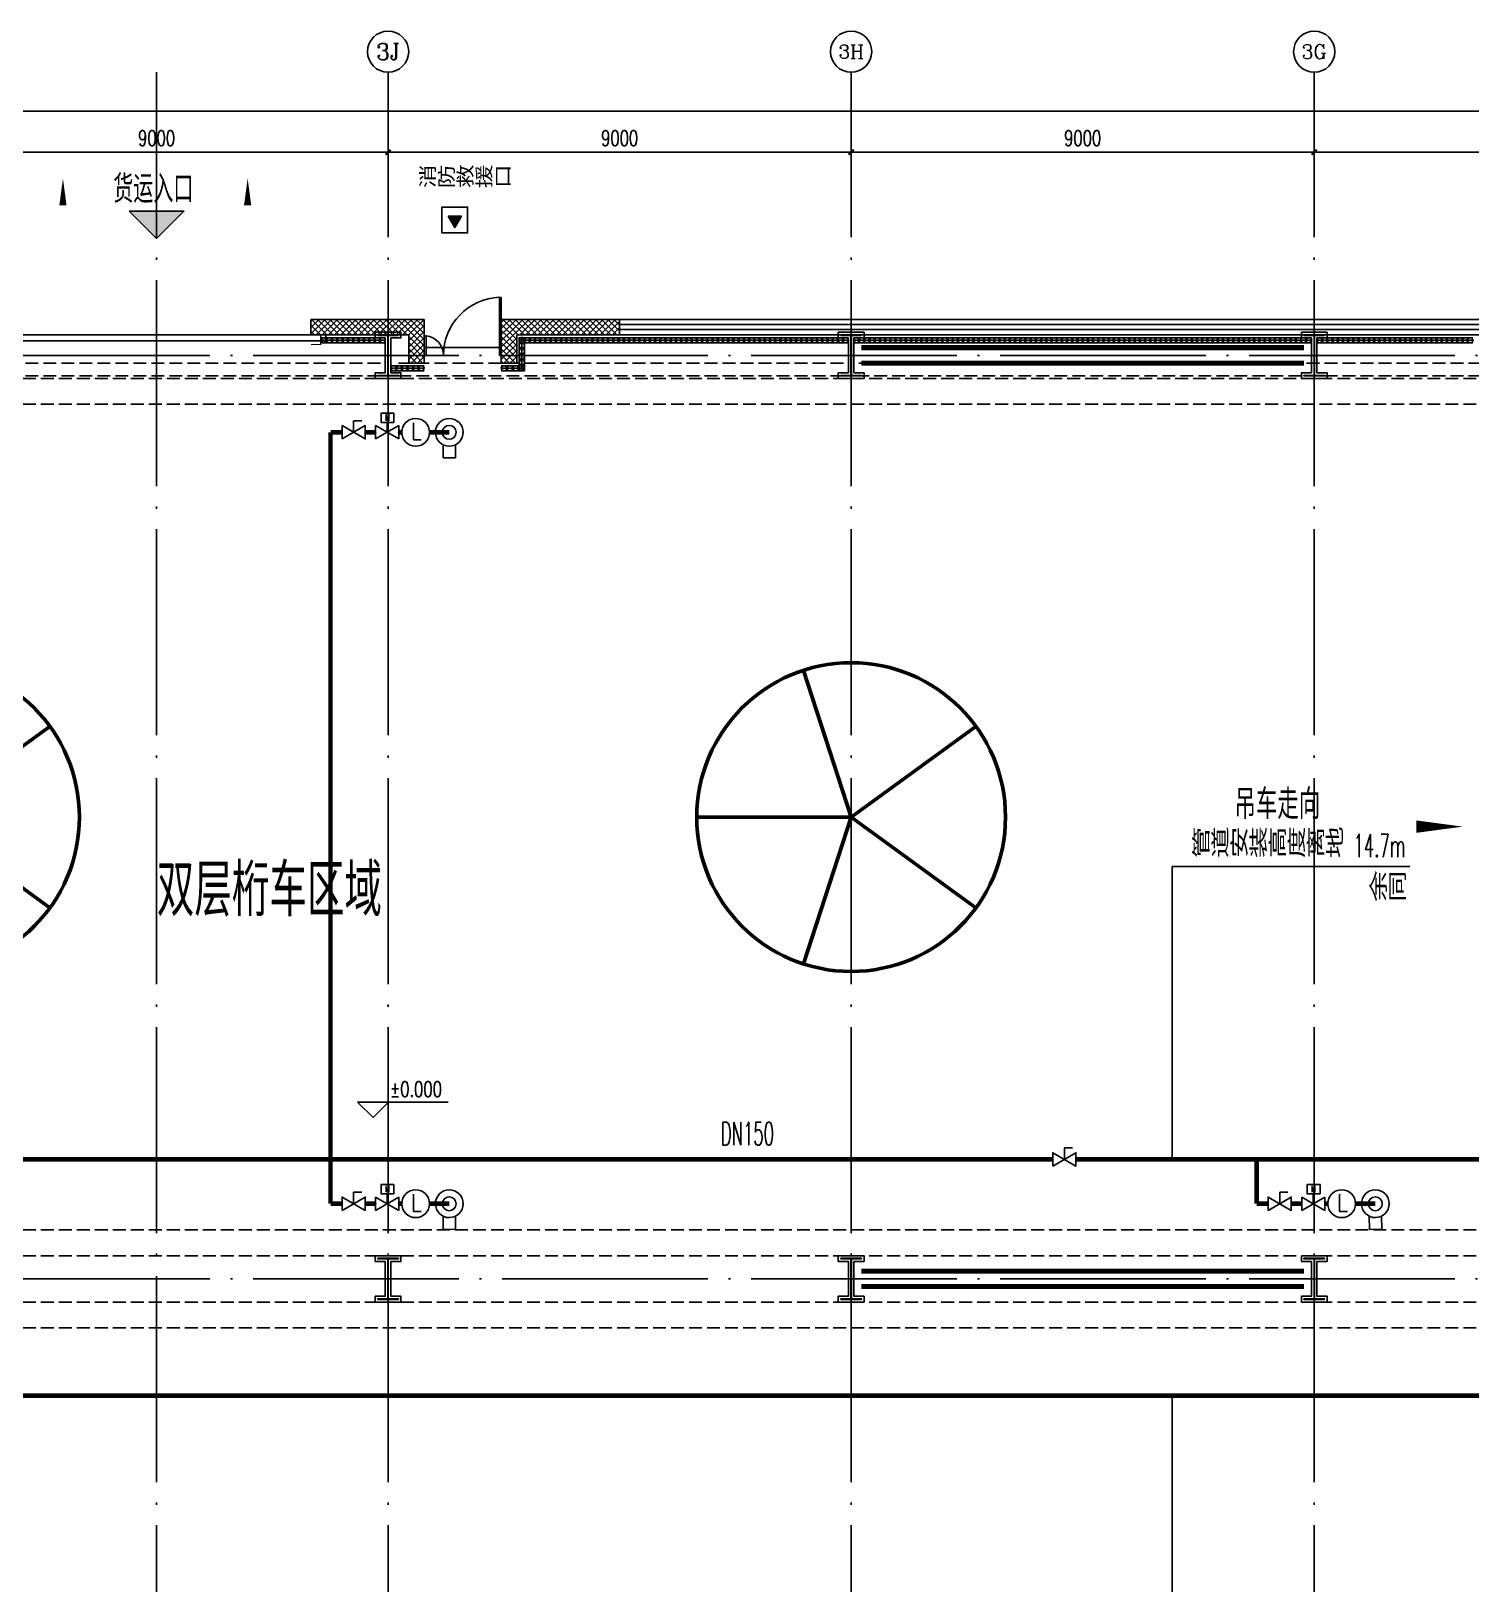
# Model space of a CAD drawing. Extents: x -452079 to 117456, y 3902 to 836955.
# Drawn here: x -207831 to -179845, y 470653 to 500836 of the extents above; entities that cross this region are included whole.
import ezdxf
from ezdxf.enums import TextEntityAlignment as Align

# ---------------------------------------------------------------- set-up
doc = ezdxf.new("R2010")
doc.units = 0
doc.header["$LTSCALE"] = 1000
doc.header["$MEASUREMENT"] = 0
for name, pattern in [('10平面$0$DASH', [0.35, 0.25, -0.1]), ('CENTER', [2, 1.25, -0.25, 0.25, -0.25]), ('CONTINOUS', [0]), ('DASH', [0.35, 0.25, -0.1]), ('DOTE', [2.42, 2, -0.2, 0.02, -0.2])]:
    doc.linetypes.add(name, pattern=pattern)
for name, color, linetype in [('0-辅助线', 1, 'Continuous'), ('10平面$0$WINDOW', 4, 'Continuous'), ('A-AXIS-D', 1, 'Continuous'), ('A-AXIS-DOTE', 14, 'DOTE'), ('A-AXIS-SYMB', 3, 'Continuous'), ('A-HATCH-2', 251, 'Continuous'), ('A-HRAIL', 173, 'Continuous'), ('A-LIN-V', 9, 'Continuous'), ('A-SFCE', 30, 'Continuous'), ('A-TEXT', 61, 'Continuous'), ('A-WINDOW', 140, 'Continuous'), ('AS-COLN', 6, 'Continuous'), ('AS-WALL', 40, 'Continuous'), ('EVALVE_喷淋', 7, 'Continuous'), ('FH-tri', 180, 'Continuous'), ('FM_ZF中水', 2, 'Continuous'), ('FM_ZF喷淋', 6, 'Continuous'), ('PUB_HATCH', 8, 'Continuous'), ('PUB_TEXT', 7, 'Continuous'), ('RP-N2-01$0$$0$A-WIND-J', 1, 'Continuous'), ('RP-N2-01$0$A-WIND-J', 3, 'Continuous'), ('TEXT_喷淋', 6, 'Continuous'), ('TWT_LEAD', 3, 'Continuous'), ('WALL', 2, 'Continuous'), ('建-标高', 3, 'Continuous'), ('建-窗', 4, 'Continuous'), ('建-箭头', 3, 'Continuous')]:
    doc.layers.add(name, color=color, linetype=linetype)
for name, color, linetype, lineweight in [('Gps-ZF喷淋', 6, 'TG_ZP', 60), ('Gps-ZF喷淋中', 6, 'TG_ZP2', 60), ('柱间支撑', 6, 'CENTER', 0)]:
    doc.layers.add(name, color=color, linetype=linetype, lineweight=lineweight)
doc.styles.add('_TCH_AXIS', font='COMPLEX', dxfattribs={"bigfont": 'GBCBIG'})
doc.styles.add('_TCH_DIM', font='SIMPLEX', dxfattribs={"width": 0.75, "bigfont": '@1HZTXT'})
doc.styles.add('_TCH_DIM_T3', font='SIMPLEX', dxfattribs={"width": 0.705882, "bigfont": 'GBCBIG'})
doc.styles.add('_TWT_PIPEDN', font='SIMPLEX', dxfattribs={"width": 0.65, "height": 3.5, "bigfont": 'HZTXT'})
doc.styles.add('A-STANDARD', font='SIMPLEX', dxfattribs={"bigfont": 'GBCBIG'})
doc.styles.add('HZ', font='SIMPLEX', dxfattribs={"bigfont": 'HZTXT'})
doc.styles.get("Standard").update_dxf_attribs({"font": 'gbenor.shx', "bigfont": 'gbcbig.shx'})
doc.styles.add('TG_LINETYPE', font='SIMPLEX', dxfattribs={"width": 0.8, "height": 3.5, "bigfont": 'HZTXT'})
doc.linetypes.add('TG_ZP', pattern='A,3,-0.6,["ZP",TG_LINETYPE,S=0.1,R=0,X=-0.52,Y=-0.15],0', length=3.6)
doc.linetypes.add('TG_ZP2', pattern='A,4,-0.6,["ZP2",TG_LINETYPE,S=0.1,R=0,X=-0.52,Y=-0.15],0', length=4.6)
doc.dimstyles.new('_TCH_ARCH&&100', dxfattribs={"dimtxt": 297.5, "dimasz": 100, "dimexe": 100, "dimexo": 100, "dimgap": 126.25, "dimtad": 1, "dimdec": 0, "dimzin": 0, "dimdsep": 46, "dimtxsty": '_TCH_DIM_T3', "dimblk": 'ARCHTICK', "dimcen": 0.09, "dimclrt": 7, "dimazin": 2, "dimtfac": 1, "dimtdec": 0, "dimtix": 1, "dimtmove": 2, "dimatfit": 3, "dimfxl": 0, "dimtolj": 1, "dimtzin": 0, "dimarcsym": 0})
pattern_1 = [(45, (321432.36, -540023.96), (-60.000061, 60.000061), []), (135, (321432.36, -540023.96), (-60.000061, -60.000061), [])]

# ---------------------------------------------------------------- blocks, each defined once
blk = doc.blocks.new('$VALVE$00000751')
for p, q in [((-53, -108), (-53, -221)), ((53, -221), (53, -108)), ((-53, -221), (53, -221))]:
    blk.add_line(p, q)
blk.add_lwpolyline([(-120, 0, 1), (120, 0, 1), (-120, 0, 1.76642)], format="xyb")
blk.add_circle((0, 0), 60)
for p in [(-120, 0), (120, 0)]:
    blk.add_point(p)
blk = doc.blocks.new('$VALVE$00000558')
for p, q in [((-125, 72), (125, -72)), ((125, 72), (-125, -72)), ((-125, 72), (-125, -72)), ((0, 0), (0, 104)), ((125, 72), (125, -72))]:
    blk.add_line(p, q)
blk.add_lwpolyline([(73, 106), (-66, 106), (-66, 206), (73, 206)], close=True)
for p in [(-125, 0), (125, 0)]:
    blk.add_point(p)
at = {"style": 'HZ', "width": 0.948502}
blk.add_text('M', height=69.3, dxfattribs=at).set_placement((-24, 125), (26, 125), align=Align.FIT)
blk = doc.blocks.new('$VALVE$00000531')
at = {"color": 7}
for p, q in [((-23, 104), (-23, -83)), ((-23, -83), (61, -83))]:
    blk.add_line(p, q, dxfattribs=at)
blk.add_lwpolyline([(-150, 0, 1), (150, 0, 1), (-150, 0, 0.808179)], format="xyb")
for p in [(-150, 0), (150, 0)]:
    blk.add_point(p)
blk = doc.blocks.new('$VALVE$00000437')
for p in [(0, 0), (87, 124)]:
    blk.add_line(p, (0, 124))
blk.add_lwpolyline([(-125, -72), (125, 72), (125, -72), (-125, 72)], close=True)
for p in [(-125, 0), (125, 0)]:
    blk.add_point(p)
blk = doc.blocks.new('A$C089F5A68')
at = {"layer": 'Gps-ZF喷淋', "linetype": 'TG_ZP', "const_width": 90}
for points in [[(0, 497), (224, 497)], [(675, 497), (877, 497)], [(1327, 497), (1384, 497)], [(1924, 497), (2308, 497)]]:
    blk.add_lwpolyline(points, dxfattribs=at)
at = {"layer": 'FM_ZF中水', "xscale": -2.25, "yscale": -2.25, "zscale": 2.25, "rotation": 180.437234267963}
blk.add_blockref('$VALVE$00000751', (2308, 497), dxfattribs=at)
at = {"layer": 'FM_ZF喷淋', "xscale": 1.8, "yscale": 1.8, "zscale": 1.8}
for name, p in [('$VALVE$00000437', (449, 497)), ('$VALVE$00000558', (1102, 497)), ('$VALVE$00000531', (1654, 497))]:
    blk.add_blockref(name, p, dxfattribs=at)
blk = doc.blocks.new('_ArchTick')
at = {"color": 0, "linetype": 'ByBlock', "const_width": 0.4}
blk.add_lwpolyline([(-0.5, -0.5), (0.5, 0.5)], dxfattribs=at)
blk = doc.blocks.new('*D384')
at = {"layer": 'A-AXIS-D', "color": 0, "lineweight": -2, "transparency": 16777216}
for p, q in [((111518, 83886), (111518, 84744)), ((111518, 84644), (120518, 84644)), ((120518, 83886), (120518, 84744))]:
    blk.add_line(p, q, dxfattribs=at)
at = {"layer": 'A-AXIS-D', "color": 0, "lineweight": -2, "transparency": 16777216, "xscale": 100, "yscale": 100, "zscale": 100, "rotation": 180}
blk.add_blockref('_ArchTick', (111518, 84644), dxfattribs=at)
at = {"layer": 'A-AXIS-D', "color": 0, "lineweight": -2, "transparency": 16777216, "xscale": 100, "yscale": 100, "zscale": 100}
blk.add_blockref('_ArchTick', (120518, 84644), dxfattribs=at)
at = {"layer": 'A-AXIS-D', "color": 7, "transparency": 16777216, "insert": (116018, 84919), "char_height": 297.5, "attachment_point": 5, "style": '_TCH_DIM_T3'}
blk.add_mtext('\\A1;9000', dxfattribs=at)
blk = doc.blocks.new('*D385')
at = {"layer": 'A-AXIS-D', "color": 0, "lineweight": -2, "transparency": 16777216}
for p, q in [((120518, 83886), (120518, 84744)), ((120518, 84644), (129518, 84644)), ((129518, 83886), (129518, 84744))]:
    blk.add_line(p, q, dxfattribs=at)
at = {"layer": 'A-AXIS-D', "color": 0, "lineweight": -2, "transparency": 16777216, "xscale": 100, "yscale": 100, "zscale": 100, "rotation": 180}
blk.add_blockref('_ArchTick', (120518, 84644), dxfattribs=at)
at = {"layer": 'A-AXIS-D', "color": 0, "lineweight": -2, "transparency": 16777216, "xscale": 100, "yscale": 100, "zscale": 100}
blk.add_blockref('_ArchTick', (129518, 84644), dxfattribs=at)
at = {"layer": 'A-AXIS-D', "color": 7, "transparency": 16777216, "insert": (125018, 84919), "char_height": 297.5, "attachment_point": 5, "style": '_TCH_DIM_T3'}
blk.add_mtext('\\A1;9000', dxfattribs=at)
blk = doc.blocks.new('*D386')
at = {"layer": 'A-AXIS-D', "color": 0, "lineweight": -2, "transparency": 16777216}
for p, q in [((129518, 83886), (129518, 84744)), ((129518, 84644), (138518, 84644)), ((138518, 83886), (138518, 84744))]:
    blk.add_line(p, q, dxfattribs=at)
at = {"layer": 'A-AXIS-D', "color": 0, "lineweight": -2, "transparency": 16777216, "xscale": 100, "yscale": 100, "zscale": 100, "rotation": 180}
blk.add_blockref('_ArchTick', (129518, 84644), dxfattribs=at)
at = {"layer": 'A-AXIS-D', "color": 0, "lineweight": -2, "transparency": 16777216, "xscale": 100, "yscale": 100, "zscale": 100}
blk.add_blockref('_ArchTick', (138518, 84644), dxfattribs=at)
at = {"layer": 'A-AXIS-D', "color": 7, "transparency": 16777216, "insert": (134018, 84919), "char_height": 297.5, "attachment_point": 5, "style": '_TCH_DIM_T3'}
blk.add_mtext('\\A1;9000', dxfattribs=at)
blk = doc.blocks.new('*D387')
at = {"layer": 'A-AXIS-D', "color": 0, "lineweight": -2, "transparency": 16777216}
for p, q in [((138518, 83886), (138518, 84744)), ((138518, 84644), (147518, 84644)), ((147518, 83886), (147518, 84744))]:
    blk.add_line(p, q, dxfattribs=at)
at = {"layer": 'A-AXIS-D', "color": 0, "lineweight": -2, "transparency": 16777216, "xscale": 100, "yscale": 100, "zscale": 100, "rotation": 180}
blk.add_blockref('_ArchTick', (138518, 84644), dxfattribs=at)
at = {"layer": 'A-AXIS-D', "color": 0, "lineweight": -2, "transparency": 16777216, "xscale": 100, "yscale": 100, "zscale": 100}
blk.add_blockref('_ArchTick', (147518, 84644), dxfattribs=at)
at = {"layer": 'A-AXIS-D', "color": 7, "transparency": 16777216, "insert": (143018, 84919), "char_height": 297.5, "attachment_point": 5, "style": '_TCH_DIM_T3'}
blk.add_mtext('\\A1;9000', dxfattribs=at)
blk = doc.blocks.new('*D394')
at = {"layer": 'A-AXIS-D', "color": 0, "lineweight": -2, "transparency": 16777216}
for p, q in [((7618, 83986), (7618, 85544)), ((7618, 85444), (193318, 85444)), ((193318, 83986), (193318, 85544))]:
    blk.add_line(p, q, dxfattribs=at)
at = {"layer": 'A-AXIS-D', "color": 0, "lineweight": -2, "transparency": 16777216, "xscale": 100, "yscale": 100, "zscale": 100, "rotation": 180}
blk.add_blockref('_ArchTick', (7618, 85444), dxfattribs=at)
at = {"layer": 'A-AXIS-D', "color": 0, "lineweight": -2, "transparency": 16777216, "xscale": 100, "yscale": 100, "zscale": 100}
blk.add_blockref('_ArchTick', (193318, 85444), dxfattribs=at)
at = {"layer": 'A-AXIS-D', "color": 7, "transparency": 16777216, "insert": (100468, 85719), "char_height": 297.5, "attachment_point": 5, "style": '_TCH_DIM_T3'}
blk.add_mtext('\\A1;185700', dxfattribs=at)
blk = doc.blocks.new('4324324')
at = {"layer": 'A-HATCH-2', "color": 8, "linetype": 'DASH'}
for p, q in [((-294754, 620270), (-135554, 620270)), ((-294754, 619770), (-135554, 619770)), ((-294754, 603720), (-128854, 603720)), ((-294754, 603220), (-128854, 603220)), ((-294754, 602320), (-128854, 602320)), ((-294754, 601820), (-128854, 601820))]:
    blk.add_line(p, q, dxfattribs=at)
blk = doc.blocks.new('w4324324')
at = {"layer": 'A-HATCH-2', "lineweight": 60}
for q in [(-1694760, 686605), (-1697614, 684532), (-1691907, 684532), (-1696524, 681178), (-1692997, 681178)]:
    blk.add_line((-1694760, 683605), q, dxfattribs=at)
blk.add_circle((-1694760, 683605), 3000, dxfattribs=at)
blk = doc.blocks.new('342343')
at = {"layer": 'A-LIN-V'}
for p in [(1084560, 9556), (1084560, -8444)]:
    blk.add_blockref('w4324324', p, dxfattribs=at)
blk = doc.blocks.new('w42343243')
at = {"layer": 'A-HATCH-2', "color": 2}
blk.add_lwpolyline([(-165104, 621070), (-164604, 621070), (-164604, 620958), (-164800, 620958), (-164800, 620282), (-164604, 620282), (-164604, 620170), (-165104, 620170), (-165104, 620282), (-164908, 620282), (-164908, 620958), (-165104, 620958)], close=True, dxfattribs=at)
at = {"layer": 'AS-COLN', "color": 8}
blk.add_lwpolyline([(-165054, 621020), (-164654, 621020), (-164654, 621008), (-164850, 621008), (-164850, 620232), (-164654, 620232), (-164654, 620220), (-165054, 620220), (-165054, 620232), (-164858, 620232), (-164858, 621008), (-165054, 621008)], close=True, dxfattribs=at)
blk = doc.blocks.new('42343')
at = {"layer": 'A-WINDOW'}
for p in [(-36000, 100), (-27000, 100), (-18000, 100), (-36000, -17850), (-27000, -17850), (-18000, -17850)]:
    blk.add_blockref('w42343243', p, dxfattribs=at)
blk = doc.blocks.new('RP-N2-01$0$$0$xfjy')
at = {"layer": 'RP-N2-01$0$$0$A-WIND-J'}
h = blk.add_hatch(color=8, dxfattribs=at)
h.dxf.hatch_style = 1
h.paths.add_polyline_path([(1141876, -26214), (1142135, -26214), (1142005, -25989)])
at = {"layer": 'RP-N2-01$0$$0$A-WIND-J', "color": 8, "const_width": 25}
blk.add_lwpolyline([(1141755, -25889), (1141755, -26389), (1142255, -26389), (1142255, -25889)], close=True, dxfattribs=at)
at = {"layer": 'RP-N2-01$0$$0$A-WIND-J', "color": 8}
for points in [[(1141755, -26389), (1142255, -26389), (1142255, -25889), (1141755, -25889)], [(1141876, -26214), (1142135, -26214), (1142005, -25989)]]:
    blk.add_lwpolyline(points, close=True, dxfattribs=at)
blk = doc.blocks.new('RP-N2-01$0$xfjy')
at = {"layer": 'RP-N2-01$0$$0$A-WIND-J', "color": 8}
blk.add_blockref('RP-N2-01$0$$0$xfjy', (0, 0), dxfattribs=at)
blk = doc.blocks.new('3333')
at = {"layer": 'A-SFCE', "const_width": 20}
blk.add_lwpolyline([(-227064, 766320), (-227064, 766510), (-227244, 766510), (-227244, 766320)], dxfattribs=at)
blk = doc.blocks.new('99平面图例外参$0$$LinePat$圆环')
for points in [[(0, 150), (300, 150)], [(0, 0), (300, 0)], [(0, -150), (300, -150)]]:
    blk.add_lwpolyline(points)
at = {"color": 0}
blk.add_circle((150, 0), 150, dxfattribs=at)
blk = doc.blocks.new('10平面$0$$DorLib2D$00000126')
at = {"color": 0, "linetype": 'Continuous'}
for p, q in [((-0.532, 0.5), (-0.532, 0.9)), ((0.532, 0.9), (0.532, 0.5))]:
    blk.add_line(p, q, dxfattribs=at)
at = {"color": 0, "linetype": '10平面$0$DASH'}
for p, q in [((-0.532, 0.9), (0.532, 0.9)), ((-0.532, 0.5), (0.532, 0.5))]:
    blk.add_line(p, q, dxfattribs=at)
blk = doc.blocks.new('WINDOW2DLIB$DYNSTYLE$00000005')
at = {"color": 0}
for points in [[(-0.5, 0.5), (-0.5, -0.5)], [(-0.5, 0.5), (0.5, 0.5)], [(0.5, -0.5), (0.5, 0.5)], [(0.5, 0.1667), (-0.5, 0.1667)], [(0.5, -0.1667), (-0.5, -0.1667)], [(-0.5, -0.5), (0.5, -0.5)]]:
    blk.add_lwpolyline(points, dxfattribs=at)
blk = doc.blocks.new('DOOR2DLIB$SYSLIB$00000123')
at = {"color": 0}
for p, q in [((0.475, -0.001), (0.475, 0.752)), ((0.475, 0.752), (0.5, 0.752)), ((0.5, -0.001), (0.5, 0.752)), ((-0.5, 0), (-0.5, 0.252)), ((-0.475, 0.252), (-0.5, 0.252)), ((-0.475, 0), (-0.475, 0.252)), ((-0.475, 0), (-0.5, 0)), ((0.475, -0.001), (0.5, -0.001))]:
    blk.add_line(p, q, dxfattribs=at)
for centre, radius, start, end in [((0.505, -0.002), 0.755, 92.2493, 179.7238), ((-0.501, 0.003), 0.251, 359.7899, 84.0974)]:
    blk.add_arc(centre, radius, start, end, dxfattribs=at)
blk = doc.blocks.new('$EVALVE$00000030')
for p in [(0, 0), (87, 124)]:
    blk.add_line(p, (0, 124))
blk.add_lwpolyline([(-125, -72), (125, 72), (125, -72), (-125, 72)], close=True)
for p in [(-125, 0), (125, 0)]:
    blk.add_point(p)
blk = doc.blocks.new('A$C515E426B')
at = {"layer": 'FH-tri'}
h = blk.add_hatch(color=8, dxfattribs=at)
h.dxf.hatch_style = 1
h.paths.add_polyline_path([(115487.8, 83498.6), (116548.5, 83498.6), (116018.2, 82968.3)])
at = {"layer": 'PUB_HATCH'}
h = blk.add_hatch(dxfattribs=at)
h.set_pattern_fill('多孔材料', color=256, scale=30, style=0)
h.set_pattern_definition(pattern_1)
h.paths.add_polyline_path([(120918.2, 81096), (121218.2, 81396), (119018.2, 81396), (119018.2, 81096)])
h = blk.add_hatch(dxfattribs=at)
h.set_pattern_fill('多孔材料', color=256, scale=30, style=0)
h.set_pattern_definition(pattern_1)
h.paths.add_polyline_path([(120918.2, 80546), (121218.2, 80846), (121218.2, 81396), (120918.2, 81096)])
h = blk.add_hatch(dxfattribs=at)
h.set_pattern_fill('多孔材料', color=256, scale=30, style=0)
h.set_pattern_definition(pattern_1)
h.paths.add_polyline_path([(123018.2, 81096), (125018.2, 81096), (125018.2, 81396), (122718.2, 81396)])
h = blk.add_hatch(dxfattribs=at)
h.set_pattern_fill('多孔材料', color=256, scale=30, style=0)
h.set_pattern_definition(pattern_1)
h.paths.add_polyline_path([(122718.2, 80846), (123018.2, 80546), (123018.2, 81096), (122718.2, 81396)])
h = blk.add_hatch(dxfattribs=at)
h.set_pattern_fill('多孔材料', color=256, scale=30, style=0)
h.set_pattern_definition(pattern_1)
h.paths.add_polyline_path([(120918.2, 80546), (121218.2, 80546), (121218.2, 80846)])
h = blk.add_hatch(dxfattribs=at)
h.set_pattern_fill('多孔材料', color=256, scale=30, style=0)
h.set_pattern_definition(pattern_1)
h.paths.add_polyline_path([(122718.2, 80846), (122718.2, 80546), (123018.2, 80546)])
at = {"layer": '10平面$0$WINDOW'}
blk.add_line((122718.2, 80846), (121218.2, 80846), dxfattribs=at)
at = {"layer": 'A-AXIS-D'}
for centre in [(120518.2, 86600), (129518.2, 86600), (138518.2, 86600)]:
    blk.add_circle(centre, 400, dxfattribs=at)
at = {"layer": 'A-AXIS-DOTE', "color": 8, "ltscale": 2}
for p, q in [((116018.2, 716), (116018.2, 86200)), ((120518.2, 716), (120518.2, 86200)), ((129518.2, 716), (129518.2, 86200)), ((138518.2, 716), (138518.2, 86200)), ((199332.4, 80696), (3362.4, 80696)), ((199332.4, 62746), (3362.4, 62746))]:
    blk.add_line(p, q, dxfattribs=at)
at = {"layer": 'A-AXIS-SYMB'}
for points in [[(114198.2, 82676, 0, 0, 0), (114198.2, 84136, 0, 140, 0), (114198.2, 83611, 0, 0, 0)], [(117788.2, 82676, 0, 0, 0), (117788.2, 84136, 0, 140, 0), (117788.2, 83611, 0, 0, 0)]]:
    blk.add_lwpolyline(points, format="xyseb", dxfattribs=at)
at = {"layer": 'A-SFCE', "color": 8, "linetype": 'DASH'}
for p, q in [((120368.2, 80546), (102668.2, 80546)), ((120368.2, 80296), (102668.2, 80296)), ((129368.2, 80546), (120668.2, 80546)), ((129368.2, 80296), (120668.2, 80296)), ((147368.2, 80546), (129668.2, 80546)), ((147368.2, 80296), (129668.2, 80296))]:
    blk.add_line(p, q, dxfattribs=at)
at = {"layer": 'AS-WALL'}
for p, q in [((121218.2, 81396), (119018.2, 81396)), ((119018.2, 81096), (119018.2, 81396)), ((121218.2, 80846), (121218.2, 81396)), ((125018.2, 81396), (122718.2, 81396)), ((122718.2, 80846), (122718.2, 81396)), ((125018.2, 81096), (125018.2, 81396)), ((120918.2, 81096), (119018.2, 81096)), ((120918.2, 80546), (120918.2, 81096)), ((123018.2, 81096), (125018.2, 81096)), ((123018.2, 80546), (123018.2, 81096)), ((121218.2, 80546), (121218.2, 80846)), ((122718.2, 80846), (122718.2, 80546)), ((120918.2, 80546), (121218.2, 80546)), ((122718.2, 80546), (123018.2, 80546))]:
    blk.add_line(p, q, dxfattribs=at)
at = {"layer": 'FH-tri', "color": 8}
blk.add_lwpolyline([(115487.8, 83498.6), (116548.5, 83498.6), (116548.5, 83498.6), (116018.2, 82968.3)], close=True, dxfattribs=at)
at = {"layer": '建-标高'}
for p, q in [((120226, 65881), (119926, 66181)), ((119926, 66181), (121686, 66181)), ((120226, 65881), (120526, 66181))]:
    blk.add_line(p, q, dxfattribs=at)
at = {"layer": '建-箭头', "color": 8}
blk.add_lwpolyline([(134506, 71536, 0, 0, 0), (141406, 71536, 0, 240, 0), (140506, 71536, 0, 0, 0)], format="xyseb", dxfattribs=at)
at = {"layer": '柱间支撑', "color": 8, "const_width": 100}
for points in [[(138318.2, 80846), (129718.2, 80846)], [(138318.2, 80546), (129718.2, 80546)], [(138318.2, 62896), (129718.2, 62896)], [(138318.2, 62596), (129718.2, 62596)]]:
    blk.add_lwpolyline(points, dxfattribs=at)
at = {"layer": '10平面$0$WINDOW', "zscale": 300}
for name, p, xscale, yscale, rotation in [('DOOR2DLIB$SYSLIB$00000123', (121968.2, 80696), -1500, -1500, 179.9999999999556), ('10平面$0$$DorLib2D$00000126', (116118.2, 81246), 6000, 300, 180)]:
    blk.add_blockref(name, p, dxfattribs=dict(at, xscale=xscale, yscale=yscale, rotation=rotation))
at = {"layer": 'A-HRAIL', "yscale": 0.3333333333333333, "zscale": 0.3333333333333333}
for p, xscale in [((119218.2, 80990), 0.3461108940497231), ((119322, 80990), 0.3461108940497231), ((119425.8, 80990), 0.3461108940497231), ((119529.7, 80990), 0.3461108940497231), ((119633.5, 80990), 0.3461108940497231), ((119737.3, 80990), 0.3461108940497231), ((119841.2, 80990), 0.3461108940497231), ((119945, 80990), 0.3461108940497231), ((120048.8, 80990), 0.3461108940497231), ((120152.7, 80990), 0.3461108940497231), ((120256.5, 80990), 0.3461108940497231), ((120360.3, 80990), 0.3461108940497231), ((120679.8, 80446), -0.358888866003496), ((120787.5, 80446), -0.358888866003496), ((120895.2, 80446), -0.358888866003496), ((121002.8, 80446), -0.358888866003496), ((121110.5, 80446), -0.358888866003496), ((121218.2, 80446), -0.358888866003496), ((122830.7, 80446), -0.3749999999076196), ((122943.2, 80446), -0.3749999999076196), ((123055.7, 80446), -0.3749999999076196), ((123168.2, 80446), -0.3749999999076196)]:
    blk.add_blockref('99平面图例外参$0$$LinePat$圆环', p, dxfattribs=dict(at, xscale=xscale))
for p, xscale, rotation in [((123118.2, 80937.7), -0.3611111227129974, 270), ((123169.7, 80990), -0.3384127419475277, 359.9999999997966), ((123118.2, 80829.3), -0.3611111227129974, 270), ((123271.2, 80990), -0.3384127419475277, 359.9999999997966), ((123372.8, 80990), -0.3384127419475277, 359.9999999997966), ((123474.3, 80990), -0.3384127419475277, 359.9999999997966), ((123575.8, 80990), -0.3384127419475277, 359.9999999997966), ((123677.3, 80990), -0.3384127419475277, 359.9999999997966), ((123778.8, 80990), -0.3384127419475277, 359.9999999997966), ((123880.4, 80990), -0.3384127419475277, 359.9999999997966), ((123981.9, 80990), -0.3384127419475277, 359.9999999997966), ((124083.4, 80990), -0.3384127419475277, 359.9999999997966), ((124184.9, 80990), -0.3384127419475277, 359.9999999997966), ((124286.5, 80990), -0.3384127419475277, 359.9999999997966), ((124388, 80990), -0.3384127419475277, 359.9999999997966), ((124489.5, 80990), -0.3384127419475277, 359.9999999997966), ((124591, 80990), -0.3384127419475277, 359.9999999997966), ((124692.6, 80990), -0.3384127419475277, 359.9999999997966), ((124794.1, 80990), -0.3384127419475277, 359.9999999997966), ((124895.6, 80990), -0.3384127419475277, 359.9999999997966), ((124997.1, 80990), -0.3384127419475277, 359.9999999997966), ((125098.7, 80990), -0.3384127419475277, 359.9999999997966), ((125200.2, 80990), -0.3384127419475277, 359.9999999997966), ((125301.7, 80990), -0.3384127419475277, 359.9999999997966), ((125403.2, 80990), -0.3384127419475277, 359.9999999997966), ((125504.8, 80990), -0.3384127419475277, 359.9999999997966), ((125606.3, 80990), -0.3384127419475277, 359.9999999997966), ((125707.8, 80990), -0.3384127419475277, 359.9999999997966), ((125809.3, 80990), -0.3384127419475277, 359.9999999997966), ((125910.8, 80990), -0.3384127419475277, 359.9999999997966), ((126012.4, 80990), -0.3384127419475277, 359.9999999997966), ((126113.9, 80990), -0.3384127419475277, 359.9999999997966), ((126215.4, 80990), -0.3384127419475277, 359.9999999997966), ((126316.9, 80990), -0.3384127419475277, 359.9999999997966), ((126418.5, 80990), -0.3384127419475277, 359.9999999997966), ((126520, 80990), -0.3384127419475277, 359.9999999997966), ((126621.5, 80990), -0.3384127419475277, 359.9999999997966), ((126723, 80990), -0.3384127419475277, 359.9999999997966), ((126824.6, 80990), -0.3384127419475277, 359.9999999997966), ((126926.1, 80990), -0.3384127419475277, 359.9999999997966), ((127027.6, 80990), -0.3384127419475277, 359.9999999997966), ((127129.1, 80990), -0.3384127419475277, 359.9999999997966), ((127230.7, 80990), -0.3384127419475277, 359.9999999997966), ((127332.2, 80990), -0.3384127419475277, 359.9999999997966), ((127433.7, 80990), -0.3384127419475277, 359.9999999997966), ((127535.2, 80990), -0.3384127419475277, 359.9999999997966), ((127636.8, 80990), -0.3384127419475277, 359.9999999997966), ((127738.3, 80990), -0.3384127419475277, 359.9999999997966), ((127839.8, 80990), -0.3384127419475277, 359.9999999997966), ((127941.3, 80990), -0.3384127419475277, 359.9999999997966), ((128042.8, 80990), -0.3384127419475277, 359.9999999997966), ((128144.4, 80990), -0.3384127419475277, 359.9999999997966), ((128245.9, 80990), -0.3384127419475277, 359.9999999997966), ((128347.4, 80990), -0.3384127419475277, 359.9999999997966), ((128448.9, 80990), -0.3384127419475277, 359.9999999997966), ((128550.5, 80990), -0.3384127419475277, 359.9999999997966), ((128652, 80990), -0.3384127419475277, 359.9999999997966), ((128753.5, 80990), -0.3384127419475277, 359.9999999997966), ((128855, 80990), -0.3384127419475277, 359.9999999997966), ((128956.6, 80990), -0.3384127419475277, 359.9999999997966), ((129058.1, 80990), -0.3384127419475277, 359.9999999997966), ((129159.6, 80990), -0.3384127419475277, 359.9999999997966), ((129261.1, 80990), -0.3384127419475277, 359.9999999997966), ((129362.7, 80990), -0.3384127419475277, 359.9999999997966), ((129464.2, 80990), -0.3384127419475277, 359.9999999997966), ((129673.2, 80990), -0.3368181818181796, 359.9999999997967), ((129774.3, 80990), -0.3368181818181796, 359.9999999997967), ((129875.3, 80990), -0.3368181818181796, 359.9999999997967), ((129976.4, 80990), -0.3368181818181796, 359.9999999997967), ((130077.4, 80990), -0.3368181818181796, 359.9999999997967), ((130178.5, 80990), -0.3368181818181796, 359.9999999997967), ((130279.5, 80990), -0.3368181818181796, 359.9999999997967), ((130380.5, 80990), -0.3368181818181796, 359.9999999997967), ((130481.6, 80990), -0.3368181818181796, 359.9999999997967), ((130582.6, 80990), -0.3368181818181796, 359.9999999997967), ((130683.7, 80990), -0.3368181818181796, 359.9999999997967), ((130784.7, 80990), -0.3368181818181796, 359.9999999997967), ((130885.8, 80990), -0.3368181818181796, 359.9999999997967), ((130986.8, 80990), -0.3368181818181796, 359.9999999997967), ((131087.9, 80990), -0.3368181818181796, 359.9999999997967), ((131188.9, 80990), -0.3368181818181796, 359.9999999997967), ((131290, 80990), -0.3368181818181796, 359.9999999997967), ((131391, 80990), -0.3368181818181796, 359.9999999997967), ((131492, 80990), -0.3368181818181796, 359.9999999997967), ((131593.1, 80990), -0.3368181818181796, 359.9999999997967), ((131694.1, 80990), -0.3368181818181796, 359.9999999997967), ((131795.2, 80990), -0.3368181818181796, 359.9999999997967), ((131896.2, 80990), -0.3368181818181796, 359.9999999997967), ((131997.3, 80990), -0.3368181818181796, 359.9999999997967), ((132098.3, 80990), -0.3368181818181796, 359.9999999997967), ((132199.4, 80990), -0.3368181818181796, 359.9999999997967), ((132300.4, 80990), -0.3368181818181796, 359.9999999997967), ((132401.5, 80990), -0.3368181818181796, 359.9999999997967), ((132502.5, 80990), -0.3368181818181796, 359.9999999997967), ((132603.5, 80990), -0.3368181818181796, 359.9999999997967), ((132704.6, 80990), -0.3368181818181796, 359.9999999997967), ((132805.6, 80990), -0.3368181818181796, 359.9999999997967), ((132906.7, 80990), -0.3368181818181796, 359.9999999997967), ((133007.7, 80990), -0.3368181818181796, 359.9999999997967), ((133108.8, 80990), -0.3368181818181796, 359.9999999997967), ((133209.8, 80990), -0.3368181818181796, 359.9999999997967), ((133310.9, 80990), -0.3368181818181796, 359.9999999997967), ((133411.9, 80990), -0.3368181818181796, 359.9999999997967), ((133513, 80990), -0.3368181818181796, 359.9999999997967), ((133614, 80990), -0.3368181818181796, 359.9999999997967), ((133715, 80990), -0.3368181818181796, 359.9999999997967), ((133816.1, 80990), -0.3368181818181796, 359.9999999997967), ((133917.1, 80990), -0.3368181818181796, 359.9999999997967), ((134018.2, 80990), -0.3368181818181796, 359.9999999997967), ((134119.2, 80990), -0.3368181818181796, 359.9999999997967), ((134220.3, 80990), -0.3368181818181796, 359.9999999997967), ((134321.3, 80990), -0.3368181818181796, 359.9999999997967), ((134422.4, 80990), -0.3368181818181796, 359.9999999997967), ((134523.4, 80990), -0.3368181818181796, 359.9999999997967), ((134624.5, 80990), -0.3368181818181796, 359.9999999997967), ((134725.5, 80990), -0.3368181818181796, 359.9999999997967), ((134826.5, 80990), -0.3368181818181796, 359.9999999997967), ((134927.6, 80990), -0.3368181818181796, 359.9999999997967), ((135028.6, 80990), -0.3368181818181796, 359.9999999997967), ((135129.7, 80990), -0.3368181818181796, 359.9999999997967), ((135230.7, 80990), -0.3368181818181796, 359.9999999997967), ((135331.8, 80990), -0.3368181818181796, 359.9999999997967), ((135432.8, 80990), -0.3368181818181796, 359.9999999997967), ((135533.9, 80990), -0.3368181818181796, 359.9999999997967), ((135634.9, 80990), -0.3368181818181796, 359.9999999997967), ((135736, 80990), -0.3368181818181796, 359.9999999997967), ((135837, 80990), -0.3368181818181796, 359.9999999997967), ((135938, 80990), -0.3368181818181796, 359.9999999997967), ((136039.1, 80990), -0.3368181818181796, 359.9999999997967), ((136140.1, 80990), -0.3368181818181796, 359.9999999997967), ((136241.2, 80990), -0.3368181818181796, 359.9999999997967), ((136342.2, 80990), -0.3368181818181796, 359.9999999997967), ((136443.3, 80990), -0.3368181818181796, 359.9999999997967), ((136544.3, 80990), -0.3368181818181796, 359.9999999997967), ((136645.4, 80990), -0.3368181818181796, 359.9999999997967), ((136746.4, 80990), -0.3368181818181796, 359.9999999997967), ((136847.5, 80990), -0.3368181818181796, 359.9999999997967), ((136948.5, 80990), -0.3368181818181796, 359.9999999997967), ((137049.5, 80990), -0.3368181818181796, 359.9999999997967), ((137150.6, 80990), -0.3368181818181796, 359.9999999997967), ((137251.6, 80990), -0.3368181818181796, 359.9999999997967), ((137352.7, 80990), -0.3368181818181796, 359.9999999997967), ((137453.7, 80990), -0.3368181818181796, 359.9999999997967), ((137554.8, 80990), -0.3368181818181796, 359.9999999997967), ((137655.8, 80990), -0.3368181818181796, 359.9999999997967), ((137756.9, 80990), -0.3368181818181796, 359.9999999997967), ((137857.9, 80990), -0.3368181818181796, 359.9999999997967), ((137959, 80990), -0.3368181818181796, 359.9999999997967), ((138060, 80990), -0.3368181818181796, 359.9999999997967), ((138161, 80990), -0.3368181818181796, 359.9999999997967), ((138262.1, 80990), -0.3368181818181796, 359.9999999997967), ((138363.1, 80990), -0.3368181818181796, 359.9999999997967), ((138464.2, 80990), -0.3368181818181796, 359.9999999997967), ((138673.2, 80990), -0.3368181818181818, 359.9999999997967), ((138774.3, 80990), -0.3368181818181818, 359.9999999997967), ((138875.3, 80990), -0.3368181818181818, 359.9999999997967), ((138976.4, 80990), -0.3368181818181818, 359.9999999997967), ((139077.4, 80990), -0.3368181818181818, 359.9999999997967), ((139178.5, 80990), -0.3368181818181818, 359.9999999997967), ((139279.5, 80990), -0.3368181818181818, 359.9999999997967), ((139380.5, 80990), -0.3368181818181818, 359.9999999997967), ((139481.6, 80990), -0.3368181818181818, 359.9999999997967), ((139582.6, 80990), -0.3368181818181818, 359.9999999997967), ((139683.7, 80990), -0.3368181818181818, 359.9999999997967), ((139784.7, 80990), -0.3368181818181818, 359.9999999997967), ((139885.8, 80990), -0.3368181818181818, 359.9999999997967), ((139986.8, 80990), -0.3368181818181818, 359.9999999997967), ((140087.9, 80990), -0.3368181818181818, 359.9999999997967), ((140188.9, 80990), -0.3368181818181818, 359.9999999997967), ((140290, 80990), -0.3368181818181818, 359.9999999997967), ((140391, 80990), -0.3368181818181818, 359.9999999997967), ((140492, 80990), -0.3368181818181818, 359.9999999997967), ((140593.1, 80990), -0.3368181818181818, 359.9999999997967), ((140694.1, 80990), -0.3368181818181818, 359.9999999997967), ((140795.2, 80990), -0.3368181818181818, 359.9999999997967), ((140896.2, 80990), -0.3368181818181818, 359.9999999997967), ((140997.3, 80990), -0.3368181818181818, 359.9999999997967), ((141098.3, 80990), -0.3368181818181818, 359.9999999997967), ((141199.4, 80990), -0.3368181818181818, 359.9999999997967), ((141300.4, 80990), -0.3368181818181818, 359.9999999997967), ((141401.5, 80990), -0.3368181818181818, 359.9999999997967), ((141502.5, 80990), -0.3368181818181818, 359.9999999997967), ((141603.5, 80990), -0.3368181818181818, 359.9999999997967), ((123118.2, 80721), -0.3611111227129974, 270), ((123118.2, 80612.7), -0.3611111227129974, 270), ((123118.2, 80504.3), -0.3611111227129974, 270), ((123118.2, 80396), -0.3611111227129974, 270)]:
    blk.add_blockref('99平面图例外参$0$$LinePat$圆环', p, dxfattribs=dict(at, xscale=xscale, rotation=rotation))
at = {"layer": 'A-LIN-V', "rotation": 90}
blk.add_blockref('342343', (804678.8, 681921), dxfattribs=at)
at = {"layer": 'A-SFCE', "xscale": -1, "rotation": 270}
blk.add_blockref('3333', (-647302.6, 308150.2), dxfattribs=at)
at = {"layer": 'A-WINDOW'}
for name in ['42343', '4324324']:
    blk.add_blockref(name, (321372.4, -540024), dxfattribs=at)
at = {"layer": 'RP-N2-01$0$A-WIND-J', "xscale": -1, "rotation": 180}
blk.add_blockref('RP-N2-01$0$xfjy', (-1020192.7, 57191, 0), dxfattribs=at)
at = {"layer": '建-窗', "xscale": -20900, "yscale": -300, "zscale": 300, "rotation": 359.9999999994913}
blk.add_blockref('WINDOW2DLIB$DYNSTYLE$00000005', (135468.2, 81246), dxfattribs=at)
at = {"layer": 'A-TEXT', "color": 8}
for s, height, style, p in [('货运入口', 540.14, 'A-STANDARD', (115176.9, 83660.8)), ('消防救援口', 384.1, '_TCH_DIM', (121101.8, 83964.6, 0))]:
    blk.add_text(s, height=height, dxfattribs=dict(at, style=style)).set_placement(p)
at = {"layer": 'PUB_TEXT', "style": '_TCH_AXIS'}
for s, height, p, p2 in [('3J', 321.14, (120288.8, 86439.4), (120747.6, 86439.4)), ('3H', 265.5, (129271.6, 86467.3), (129764.7, 86467.3)), ('3G', 276.42, (138274.7, 86461.8), (138761.7, 86461.8))]:
    blk.add_text(s, height=height, dxfattribs=at).set_placement(p, p2, align=Align.FIT)
at = {"layer": 'PUB_TEXT', "color": 8, "style": 'A-STANDARD'}
blk.add_text('吊车走向', height=578.72, dxfattribs=at).set_placement((136968.3, 71683))
at = {"layer": 'PUB_TEXT', "color": 8}
blk.add_text('双层桁车区域', height=1012.77, dxfattribs=at).set_placement((116023, 69795.3))
at = {"layer": 'PUB_TEXT', "style": 'A-STANDARD', "width": 0.705882}
blk.add_text('%%P0.000', height=297.5, dxfattribs=at).set_placement((120556, 66286))
at = {"layer": 'A-AXIS-D'}
for base, p1, p2, picture, middle in [((193318.2, 85443.8), (7618.2, 83885.8), (193318.2, 83885.8), '*D394', (100468.2, 85718.8)), ((120518.2, 84643.8), (111518.2, 83785.8), (120518.2, 83785.8), '*D384', (116018.2, 84918.8)), ((129518.2, 84643.8), (120518.2, 83785.8), (129518.2, 83785.8), '*D385', (125018.2, 84918.8)), ((138518.2, 84643.8), (129518.2, 83785.8), (138518.2, 83785.8), '*D386', (134018.2, 84918.8)), ((147518.2, 84643.8), (138518.2, 83785.8), (147518.2, 83785.8), '*D387', (143018.2, 84918.8))]:
    dim = blk.add_linear_dim(base=base, p1=p1, p2=p2, angle=0, dimstyle='_TCH_ARCH&&100', override={"dimgap": 0}, dxfattribs=at)
    dim.commit()
    dim.dimension.update_dxf_attribs({"geometry": picture, "text_midpoint": middle, "dimtype": 161})

msp = doc.modelspace()

# ---------------------------------------------------------------- linework, layer by layer
at = {"layer": 'Gps-ZF喷淋', "const_width": 90}
for points in [[(-202010.99, 478903.85), (-202010.99, 493037.43)], [(-238010.99, 478903.85), (-202010.99, 478903.85)], [(-202010.99, 478042.77), (-202010.99, 478903.85)], [(-202010.99, 478903.85), (-187972.96, 478903.85)], [(-187522.27, 478903.85), (-184010.99, 478903.85)], [(-184010.99, 478042.77), (-184010.99, 478903.85)], [(-184010.99, 478903.85), (-166010.99, 478903.85)]]:
    msp.add_lwpolyline(points, dxfattribs=at)
at = {"layer": 'Gps-ZF喷淋中', "color": 3, "linetype": 'CONTINOUS', "const_width": 90}
msp.add_lwpolyline([(-294414.8, 474309.21), (-132241.86, 474309.21)], dxfattribs=at)
at = {"layer": 'TWT_LEAD'}
for p, q in [((-185654.56, 478903.85), (-185654.56, 484595.45)), ((-185654.56, 484595.45), (-181034.71, 484595.45)), ((-185654.56, 474309.21), (-185654.56, 468617.61))]:
    msp.add_line(p, q, dxfattribs=at)

# ---------------------------------------------------------------- block references
at = {"layer": '0-辅助线'}
for p in [(-202010.99, 492540.29), (-202010.99, 477545.63), (-184010.99, 477545.63)]:
    msp.add_blockref('A$C089F5A68', p, dxfattribs=at)
at = {"layer": 'EVALVE_喷淋', "xscale": 1.8, "yscale": 1.8, "zscale": 1.8, "rotation": 359.9999999999976}
msp.add_blockref('$EVALVE$00000030', (-187747.62, 478903.85), dxfattribs=at)
at = {"layer": 'WALL'}
msp.add_blockref('A$C515E426B', (-321409.86, 413836.46), dxfattribs=at)

# ---------------------------------------------------------------- texts
at = {"layer": 'TEXT_喷淋', "style": '_TWT_PIPEDN', "width": 0.52}
msp.add_text('DN150', height=450, dxfattribs=at).set_placement((-194424.25, 479178.85))
at = {"layer": 'TWT_LEAD', "color": 7, "style": '_TCH_DIM'}
for s, height, width, p in [('管道安装高度离地', 520.866, 0.75, (-185279.71, 484782.05)), ('14.7m', 446.25, 0.529412, (-182129.71, 484782.05)), ('余同', 520.866, 0.75, (-181834.2, 483927.94))]:
    msp.add_text(s, height=height, dxfattribs=dict(at, width=width)).set_placement(p)

doc.saveas('drawing.dxf')
